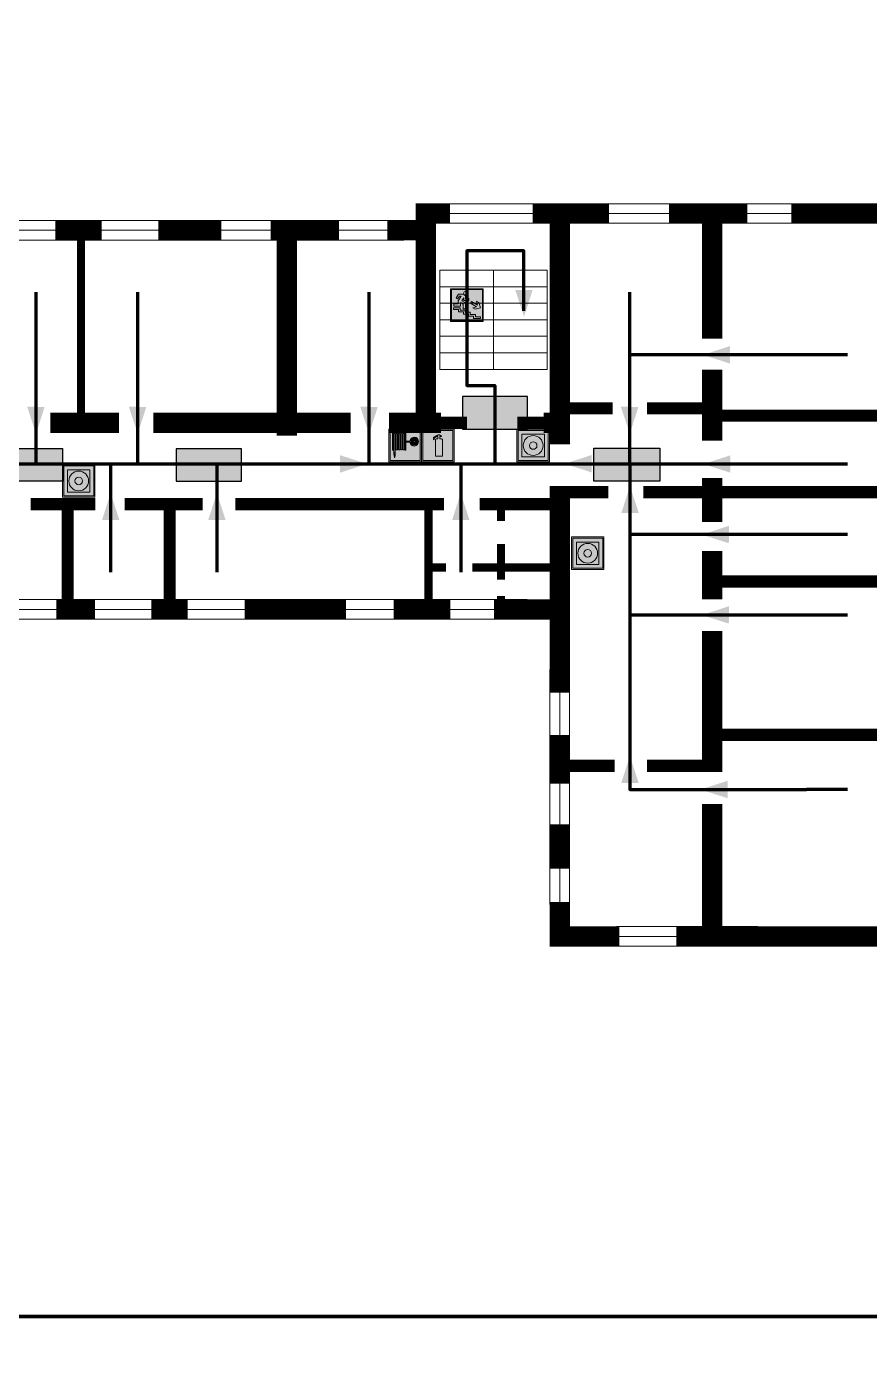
# Model space of a CAD drawing. Header units: millimetres. Extents: x 13810 to 67229, y 12374 to 21950.
# Drawn here: x 17494.6 to 17701.7, y 19079 to 19405.4 of the extents above; entities that cross this region are included whole.
import ezdxf

# ---------------------------------------------------------------- set-up
doc = ezdxf.new("R2010")
doc.units = ezdxf.units.MM
doc.layers.add('План_Штампы', color=7, linetype='Continuous')

# ---------------------------------------------------------------- blocks, each defined once
blk = doc.blocks.new('A$C7B4425F7')
at = {"true_color": 0xffffff}
blk.add_hatch(color=7, dxfattribs=at).paths.add_polyline_path([(0, 0), (-16, 0), (-16, -8), (0, -8)])
h = blk.add_hatch(color=126)
h.paths.add_polyline_path([(-0.2, -0.2), (-15.8, -0.2), (-15.8, -7.8), (-0.2, -7.8)])
h.paths.add_polyline_path([(-11.76, -2.03), (-11.76, -3.66), (-11.17, -3.66, -0.568275), (-11.17, -6.18), (-12.58, -6.18), (-12.58, -2.03)], flags=16)
h.paths.add_polyline_path([(-13.33, -4.12, -0.495768), (-13.59, -6.18), (-15.03, -6.18), (-15.03, -2.03), (-13.59, -2.03, -0.487973)], flags=16)
h.paths.add_polyline_path([(-10.25, -2.03), (-9.48, -2.03), (-9.48, -6.18), (-10.25, -6.18)], flags=16)
h.paths.add_polyline_path([(-13.84, -3.69), (-14.24, -3.69), (-14.24, -3.03), (-13.9, -3.03, -0.692621)], flags=0)
h.paths.add_polyline_path([(-9.15, -2.03), (-8.4, -2.03), (-8.04, -3.07), (-7.68, -2.03), (-6.93, -2.03), (-7.64, -4.1), (-6.93, -6.18), (-7.68, -6.18), (-8.04, -5.14), (-8.4, -6.18), (-9.15, -6.18), (-8.44, -4.1)], flags=16)
h.paths.add_polyline_path([(-11.76, -4.46), (-11.42, -4.46, -0.692621), (-11.36, -5.12), (-11.76, -5.12)], flags=0)
h.paths.add_polyline_path([(-13.9, -5.2), (-14.24, -5.2), (-14.24, -4.55), (-13.84, -4.55, -0.708038)], flags=0)
edge = h.paths.add_edge_path(flags=16)
edge.add_ellipse((-5.51, -4.08), major_axis=(0, 2.05), ratio=0.586184, start_angle=0, end_angle=360)
edge = h.paths.add_edge_path(flags=0)
edge.add_ellipse((-5.51, -4.08), major_axis=(0, 1.14), ratio=0.454828, start_angle=0, end_angle=360)
h.paths.add_polyline_path([(-4.13, -4.96, 0.377264), (-3.48, -4.52, 0.0555), (-3.16, -2.03), (-1.66, -2.03), (-1.66, -4.96), (-0.96, -4.96), (-0.96, -7.01), (-1.75, -7.01), (-1.75, -6.18), (-3.3, -6.18), (-3.3, -7.02), (-4.13, -7.02)], flags=16)
h.paths.add_polyline_path([(-2.73, -2.91), (-2.28, -2.91), (-2.28, -4.96), (-3.05, -4.96, 0.079136)], flags=0)
at = {"color": 126}
blk.add_lwpolyline([(-16, -8), (0, -8), (0, 0), (-16, 0)], close=True, dxfattribs=at)
blk = doc.blocks.new('вниз')
at = {"lineweight": 0, "true_color": 0xffffff}
h = blk.add_hatch(color=7, dxfattribs=at)
h.dxf.hatch_style = 1
h.paths.add_polyline_path([(40994.51, -4472.22), (40986.51, -4472.22), (40986.51, -4480.22), (40994.51, -4480.22)])
h.paths.add_polyline_path([(40994.31, -4472.42), (40994.31, -4480.01), (40986.71, -4480.01), (40986.71, -4472.42)], flags=16)
h.paths.add_polyline_path([(40988.43, -4473.53), (40989.43, -4473.53), (40990.19, -4473.96), (40990.19, -4474.6), (40991, -4474.6), (40991, -4475.06), (40989.73, -4475.06), (40989.73, -4474.46), (40989.3, -4475.18), (40990.17, -4475.7), (40990.17, -4477.11), (40989.63, -4477.11), (40989.63, -4476.01), (40988.94, -4475.59), (40988.94, -4476.46), (40988.94, -4476.46), (40987.47, -4476.46), (40987.26, -4476.46), (40987.26, -4475.92), (40988.4, -4475.92), (40988.4, -4475.2), (40989.1, -4473.99), (40988.66, -4473.99), (40988.24, -4474.7), (40987.86, -4474.47), (40988.41, -4473.56)], flags=0)
h.paths.add_polyline_path([(40990.55, -4473.29, -1), (40989.69, -4473.29, -1)], flags=0)
h.paths.add_polyline_path([(40988.85, -4476.89), (40988.85, -4477.43), (40990.1, -4477.43), (40990.1, -4477.99), (40991.34, -4477.99), (40991.34, -4478.54), (40992.59, -4478.54), (40992.59, -4479.09), (40993.83, -4479.09), (40993.83, -4479.52), (40992.17, -4479.52), (40992.17, -4478.97), (40990.91, -4478.97), (40990.91, -4478.41), (40989.68, -4478.41), (40989.68, -4477.86), (40988.43, -4477.86), (40988.43, -4477.31), (40987.6, -4477.31), (40987.18, -4477.31), (40987.18, -4476.89)], flags=0)
h.paths.add_polyline_path([(40991.61, -4475.33), (40993.12, -4476.2), (40992.9, -4475.27), (40993.48, -4475.6), (40993.83, -4476.88), (40992.56, -4477.22), (40991.97, -4476.88), (40992.9, -4476.61), (40991.38, -4475.74), (40991.58, -4475.39)], flags=0)
h.paths.add_polyline_path([(40990.19, -4473.96), (40989.43, -4473.53), (40988.43, -4473.53), (40988.41, -4473.56), (40987.86, -4474.47), (40988.24, -4474.7), (40988.66, -4473.99), (40989.1, -4473.99), (40988.4, -4475.2), (40988.4, -4475.92), (40987.26, -4475.92), (40987.26, -4476.46), (40987.47, -4476.46), (40988.94, -4476.46), (40988.94, -4476.27), (40988.94, -4475.59), (40989.63, -4476.01), (40989.63, -4477.11), (40990.17, -4477.11), (40990.17, -4475.7), (40989.3, -4475.18), (40989.73, -4474.46), (40989.73, -4475.06), (40991, -4475.06), (40991, -4474.6), (40990.19, -4474.6)], flags=0)
h.paths.add_polyline_path([(40990.55, -4473.29, 1), (40989.69, -4473.29, 1)], flags=0)
h.paths.add_polyline_path([(40991.61, -4475.33), (40991.58, -4475.39), (40991.38, -4475.74), (40992.9, -4476.61), (40991.97, -4476.88), (40992.56, -4477.22), (40993.83, -4476.88), (40993.48, -4475.6), (40992.9, -4475.27), (40993.12, -4476.2)], flags=0)
h.paths.add_polyline_path([(40990.1, -4477.43), (40988.85, -4477.43), (40988.85, -4476.89), (40987.18, -4476.89), (40987.18, -4477.31), (40987.6, -4477.31), (40988.43, -4477.31), (40988.43, -4477.86), (40989.68, -4477.86), (40989.68, -4478.41), (40990.91, -4478.41), (40990.91, -4478.97), (40992.17, -4478.97), (40992.17, -4479.52), (40993.83, -4479.52), (40993.83, -4479.09), (40992.59, -4479.09), (40992.59, -4478.54), (40991.34, -4478.54), (40991.34, -4477.99), (40990.1, -4477.99)], flags=0)
at = {"lineweight": 0}
h = blk.add_hatch(color=126, dxfattribs=at)
h.dxf.hatch_style = 1
h.paths.add_polyline_path([(40994.31, -4472.42), (40986.71, -4472.42), (40986.71, -4480.01), (40994.31, -4480.01)])
h.paths.add_polyline_path([(40988.43, -4473.53), (40989.43, -4473.53), (40990.19, -4473.96), (40990.19, -4474.6), (40991, -4474.6), (40991, -4475.06), (40989.73, -4475.06), (40989.73, -4474.46), (40989.3, -4475.18), (40990.17, -4475.7), (40990.17, -4477.11), (40989.63, -4477.11), (40989.63, -4476.01), (40988.94, -4475.59), (40988.94, -4476.46), (40988.94, -4476.46), (40987.47, -4476.46), (40987.26, -4476.46), (40987.26, -4475.92), (40988.4, -4475.92), (40988.4, -4475.2), (40989.1, -4473.99), (40988.66, -4473.99), (40988.24, -4474.7), (40987.86, -4474.47), (40988.41, -4473.56)], flags=16)
h.paths.add_polyline_path([(40990.55, -4473.29, -1), (40989.69, -4473.29, -1)], flags=16)
h.paths.add_polyline_path([(40988.85, -4476.89), (40988.85, -4477.43), (40990.1, -4477.43), (40990.1, -4477.99), (40991.34, -4477.99), (40991.34, -4478.54), (40992.59, -4478.54), (40992.59, -4479.09), (40993.83, -4479.09), (40993.83, -4479.52), (40992.17, -4479.52), (40992.17, -4478.97), (40990.91, -4478.97), (40990.91, -4478.41), (40989.68, -4478.41), (40989.68, -4477.86), (40988.43, -4477.86), (40988.43, -4477.31), (40987.6, -4477.31), (40987.18, -4477.31), (40987.18, -4476.89)], flags=16)
h.paths.add_polyline_path([(40991.61, -4475.33), (40993.12, -4476.2), (40992.9, -4475.27), (40993.48, -4475.6), (40993.83, -4476.88), (40992.56, -4477.22), (40991.97, -4476.88), (40992.9, -4476.61), (40991.38, -4475.74), (40991.58, -4475.39)], flags=16)
at = {"lineweight": 0, "true_color": 0xffffff}
h = blk.add_hatch(color=7, dxfattribs=at)
h.dxf.hatch_style = 1
h.paths.add_polyline_path([(40989.73, -4474.46), (40989.73, -4475.06), (40991, -4475.06), (40991, -4474.6), (40990.19, -4474.6), (40990.19, -4473.96), (40989.43, -4473.53), (40988.43, -4473.53), (40988.41, -4473.56), (40987.86, -4474.47), (40988.24, -4474.7), (40988.66, -4473.99), (40989.1, -4473.99), (40988.4, -4475.2), (40988.4, -4475.92), (40987.26, -4475.92), (40987.26, -4476.46), (40987.47, -4476.46), (40988.94, -4476.46), (40988.94, -4475.59), (40989.63, -4476.01), (40989.63, -4477.11), (40990.17, -4477.11), (40990.17, -4475.7), (40989.3, -4475.18)])
h.paths.add_polyline_path([(40989.69, -4473.29, 1), (40990.55, -4473.29, 1)])
h.paths.add_polyline_path([(40991.61, -4475.33), (40991.58, -4475.39), (40991.38, -4475.74), (40992.9, -4476.61), (40991.97, -4476.88), (40992.56, -4477.22), (40993.83, -4476.88), (40993.48, -4475.6), (40992.9, -4475.27), (40993.12, -4476.2)])
h.paths.add_polyline_path([(40990.1, -4477.43), (40988.85, -4477.43), (40988.85, -4476.89), (40987.18, -4476.89), (40987.18, -4477.31), (40987.6, -4477.31), (40988.43, -4477.31), (40988.43, -4477.86), (40989.68, -4477.86), (40989.68, -4478.41), (40990.91, -4478.41), (40990.91, -4478.97), (40992.17, -4478.97), (40992.17, -4479.52), (40993.83, -4479.52), (40993.83, -4479.09), (40992.59, -4479.09), (40992.59, -4478.54), (40991.34, -4478.54), (40991.34, -4477.99), (40990.1, -4477.99)])
at = {"color": 126, "lineweight": 0}
for points in [[(40986.51, -4472.22), (40994.51, -4472.22), (40994.51, -4480.22), (40986.51, -4480.22)], [(40986.71, -4472.42), (40994.31, -4472.42), (40994.31, -4480.01), (40986.71, -4480.01)]]:
    blk.add_lwpolyline(points, close=True, dxfattribs=at)
for points in [[(40987.47, -4476.46), (40987.26, -4476.46), (40987.26, -4475.92), (40988.4, -4475.92), (40988.4, -4475.2), (40989.1, -4473.99), (40988.66, -4473.99), (40988.24, -4474.7), (40987.86, -4474.47), (40988.41, -4473.56), (40988.43, -4473.53), (40989.43, -4473.53), (40990.19, -4473.96), (40990.19, -4474.6), (40991, -4474.6), (40991, -4475.06), (40989.73, -4475.06), (40989.73, -4474.46), (40989.3, -4475.18), (40990.17, -4475.7), (40990.17, -4477.11), (40989.63, -4477.11), (40989.63, -4476.01), (40988.94, -4475.59), (40988.94, -4476.46)], [(40987.6, -4477.31), (40987.18, -4477.31), (40987.18, -4476.89), (40988.85, -4476.89), (40988.85, -4477.43), (40990.1, -4477.43), (40990.1, -4477.99), (40991.34, -4477.99), (40991.34, -4478.54), (40992.59, -4478.54), (40992.59, -4479.09), (40993.83, -4479.09), (40993.83, -4479.52), (40992.17, -4479.52), (40992.17, -4478.97), (40990.91, -4478.97), (40990.91, -4478.41), (40989.68, -4478.41), (40989.68, -4477.86), (40988.43, -4477.86), (40988.43, -4477.31), (40987.6, -4477.31)], [(40987.47, -4476.46), (40988.94, -4476.46), (40988.94, -4476.27)], [(40991.58, -4475.39), (40991.38, -4475.74), (40992.9, -4476.61), (40991.97, -4476.88), (40992.56, -4477.22), (40993.83, -4476.88), (40993.48, -4475.6), (40992.9, -4475.27), (40993.12, -4476.2), (40991.61, -4475.33), (40991.58, -4475.39)]]:
    blk.add_lwpolyline(points, dxfattribs=at)
blk.add_circle((40990.12, -4473.29), 0.432, dxfattribs=at)
blk = doc.blocks.new('A$C32E8229D')
at = {"true_color": 0xffffff}
blk.add_hatch(color=7, dxfattribs=at).paths.add_polyline_path([(0, 0), (0, -8), (16, -8), (16, 0)])
h = blk.add_hatch(color=126)
h.paths.add_polyline_path([(0.2, -0.2), (15.8, -0.2), (15.8, -7.8), (0.2, -7.8)])
h.paths.add_polyline_path([(13.49, -2.05), (12.08, -2.05), (11.37, -2.63, 0.162397), (11.29, -2.84), (11.29, -3.63), (10.35, -3.63), (10.35, -4.05), (11.68, -4.05), (11.68, -3.48), (12.26, -4.28), (11.29, -5.1), (11.29, -6.78), (11.85, -6.78), (11.85, -5.44), (12.8, -4.64), (12.8, -5.94), (14.46, -5.94), (14.46, -5.39), (13.45, -5.39), (13.45, -3.97), (12.46, -2.59), (13.15, -2.59), (13.69, -3.34), (14.18, -3)], flags=16)
h.paths.add_polyline_path([(10.74, -1.82, 1), (11.8, -1.82, 1)], flags=16)
h.paths.add_polyline_path([(9.39, -3.59), (5.99, -3.59), (6.56, -3.03), (5.91, -3.03), (5.1, -3.83), (5.91, -4.64), (6.56, -4.64), (5.99, -4.09), (9.39, -4.09)], flags=16)
h.paths.add_polyline_path([(4.29, -1.08), (1.72, -1.08), (1.72, -6.6), (4.29, -6.6)], flags=16)
at = {"color": 126}
blk.add_lwpolyline([(16, -8), (0, -8), (0, 0), (16, 0)], close=True, dxfattribs=at)
blk = doc.blocks.new('A$C54414219')
at = {"true_color": 0xffffff}
h = blk.add_hatch(color=7, dxfattribs=at)
h.paths.add_polyline_path([(2.39, -9.45), (2.39, -18.3), (11.23, -18.3), (11.23, -9.45)], flags=0)
h.paths.add_polyline_path([(10.71, -13.87, -1), (2.92, -13.87, -1)], flags=0)
h.paths.add_polyline_path([(8.3, -13.87, -1), (5.33, -13.87, -1)], flags=0)
h.paths.add_polyline_path([(0.41, -7.47), (0.41, -20.27), (13.21, -20.27), (13.21, -7.47)])
h.paths.add_polyline_path([(0.92, -19.77), (12.71, -19.77), (12.71, -7.98), (0.92, -7.98)], flags=16)
h.paths.add_polyline_path([(11.23, -9.45), (11.23, -18.3), (2.39, -18.3), (2.39, -9.45)], flags=0)
at = {"lineweight": 5}
h = blk.add_hatch(color=242, dxfattribs=at)
h.paths.add_polyline_path([(12.71, -7.98), (0.92, -7.98), (0.92, -19.77), (12.71, -19.77)])
h.paths.add_polyline_path([(11.23, -18.3), (2.39, -18.3), (2.39, -9.45), (11.23, -9.45)], flags=16)
h.paths.add_polyline_path([(10.71, -13.87, -1), (2.92, -13.87, -1)], flags=0)
h.paths.add_polyline_path([(8.3, -13.87, -1), (5.33, -13.87, -1)], flags=0)
at = {"true_color": 0xffffff}
h = blk.add_hatch(color=7, dxfattribs=at)
h.paths.add_polyline_path([(2.39, -9.45), (2.39, -18.3), (11.23, -18.3), (11.23, -9.45)])
h.paths.add_polyline_path([(10.71, -13.87, -1), (2.92, -13.87, -1)], flags=16)
h.paths.add_polyline_path([(8.3, -13.87, -1), (5.33, -13.87, -1)], flags=0)
at = {"lineweight": 5}
h = blk.add_hatch(color=242, dxfattribs=at)
h.paths.add_polyline_path([(2.92, -13.87, 1), (10.71, -13.87, 1)])
h.paths.add_polyline_path([(8.3, -13.87, -1), (5.33, -13.87, -1)], flags=16)
at = {"color": 242, "lineweight": 5}
for p, q in [((0.41, -20.27), (0.41, -7.47)), ((0.41, -7.47), (13.21, -7.47)), ((0.41, -7.47), (13.21, -7.47)), ((13.21, -20.27), (13.21, -7.47)), ((0.41, -20.27), (13.21, -20.27))]:
    blk.add_line(p, q, dxfattribs=at)
for points in [[(0.92, -7.98), (12.71, -7.98), (12.71, -19.77), (0.92, -19.77)], [(2.39, -9.45), (11.23, -9.45), (11.23, -18.3), (2.39, -18.3)]]:
    blk.add_lwpolyline(points, close=True, dxfattribs=at)
for radius in [3.89, 1.49]:
    blk.add_circle((6.81, -13.87), radius, dxfattribs=at)
blk = doc.blocks.new('A$C37112FD5')
at = {"true_color": 0xf5f5ff}
h = blk.add_hatch(color=7, dxfattribs=at)
h.dxf.hatch_style = 1
h.paths.add_polyline_path([(12.8, -7.4), (0, -7.4), (0, -20.2), (12.8, -20.2)])
h.paths.add_polyline_path([(12.29, -7.91), (12.29, -19.69), (0.51, -19.69), (0.51, -7.91)], flags=16)
h.paths.add_polyline_path([(4.98, -9.04, -0.42597), (5.17, -9.22), (5.17, -12.25), (5.17, -15.29, -0.432244), (4.98, -15.47), (4.83, -15.47, -0.42597), (4.64, -15.29), (4.64, -12.25), (4.64, -9.22, -0.432244), (4.83, -9.04)], flags=0)
h.paths.add_polyline_path([(4.28, -9.22), (4.28, -12.25), (4.28, -15.29, -0.432244), (4.09, -15.47), (3.94, -15.47, -0.42597), (3.75, -15.29), (3.75, -12.25), (3.75, -9.22, -0.432244), (3.94, -9.04), (4.09, -9.04, -0.42597)], flags=0)
h.paths.add_polyline_path([(5.72, -9.04), (5.87, -9.04, -0.42597), (6.06, -9.22), (6.06, -12.25), (6.06, -15.29, -0.432244), (5.87, -15.47), (5.72, -15.47, -0.42597), (5.53, -15.29), (5.53, -12.25), (5.53, -9.22, -0.432244)], flags=0)
h.paths.add_polyline_path([(6.42, -8.9), (6.5, -8.9, -0.42597), (6.69, -9.08), (6.69, -12.03), (8.21, -12.03, -15.824349), (8.21, -12.47), (6.69, -12.47), (6.69, -15.42, -0.432244), (6.5, -15.6), (6.42, -15.6)], flags=0)
h.paths.add_polyline_path([(3.39, -9.22), (3.39, -12.25), (3.39, -15.29, -0.432244), (3.2, -15.47), (3.05, -15.47, -0.42597), (2.85, -15.29), (2.85, -12.25), (2.85, -9.22, -0.432244), (3.05, -9.04), (3.2, -9.04, -0.42597)], flags=0)
h.paths.add_polyline_path([(2.5, -9.22), (2.5, -16.71), (1.96, -16.71), (1.96, -9.22, -0.432244), (2.15, -9.04), (2.31, -9.04, -0.42597)], flags=0)
h.paths.add_polyline_path([(1.61, -8.9), (1.61, -15.6), (1.57, -15.6, -0.42597), (1.37, -15.42), (1.37, -12.03), (1.37, -9.09, -0.432244), (1.57, -8.9)], flags=0)
h.paths.add_polyline_path([(9.76, -10.81), (9.76, -12.03), (8.49, -12.03, -0.336371)], flags=0)
h.paths.add_polyline_path([(8.49, -12.47), (9.76, -12.47), (9.76, -13.7, -0.336371)], flags=0)
h.paths.add_polyline_path([(10.11, -10.81, -0.336371), (11.38, -12.03), (10.11, -12.03)], flags=0)
h.paths.add_polyline_path([(10.11, -12.47), (11.38, -12.47, -0.336371), (10.11, -13.7)], flags=0)
h.paths.add_polyline_path([(2.5, -16.84), (2.5, -17.05), (1.97, -17.05), (1.97, -16.84)], flags=0)
h.paths.add_polyline_path([(2.5, -17.24, -0.033778), (2.24, -18.6, -0.033778), (1.97, -17.24)], flags=0)
h = blk.add_hatch(color=242)
h.dxf.hatch_style = 1
h.paths.add_polyline_path([(12.29, -7.91), (0.51, -7.91), (0.51, -19.69), (12.29, -19.69)])
h.paths.add_polyline_path([(6.42, -15.6), (6.42, -8.9), (6.5, -8.9, -0.42597), (6.69, -9.08), (6.69, -12.03), (8.21, -12.03, -15.824349), (8.21, -12.47), (6.69, -12.47), (6.69, -15.42, -0.432244), (6.5, -15.6)], flags=16)
h.paths.add_polyline_path([(5.87, -15.47), (5.72, -15.47, -0.42597), (5.53, -15.29), (5.53, -12.25), (5.53, -9.22, -0.432244), (5.72, -9.04), (5.87, -9.04, -0.42597), (6.06, -9.22), (6.06, -12.25), (6.06, -15.29, -0.432244)], flags=16)
h.paths.add_polyline_path([(4.98, -15.47), (4.83, -15.47, -0.42597), (4.64, -15.29), (4.64, -12.25), (4.64, -9.22, -0.432244), (4.83, -9.04), (4.98, -9.04, -0.42597), (5.17, -9.22), (5.17, -12.25), (5.17, -15.29, -0.432244)], flags=16)
h.paths.add_polyline_path([(4.09, -15.47), (3.94, -15.47, -0.42597), (3.75, -15.29), (3.75, -12.25), (3.75, -9.22, -0.432244), (3.94, -9.04), (4.09, -9.04, -0.42597), (4.28, -9.22), (4.28, -12.25), (4.28, -15.29, -0.432244)], flags=16)
h.paths.add_polyline_path([(3.2, -15.47), (3.05, -15.47, -0.42597), (2.85, -15.29), (2.85, -12.25), (2.85, -9.22, -0.432244), (3.05, -9.04), (3.2, -9.04, -0.42597), (3.39, -9.22), (3.39, -12.25), (3.39, -15.29, -0.432244)], flags=16)
h.paths.add_polyline_path([(2.5, -17.05), (1.97, -17.05), (1.97, -16.84), (2.5, -16.84)], flags=16)
h.paths.add_polyline_path([(2.5, -17.24, -0.033778), (2.24, -18.6, -0.033778), (1.97, -17.24)], flags=16)
h.paths.add_polyline_path([(2.5, -16.71), (1.96, -16.71), (1.96, -9.22, -0.432244), (2.15, -9.04), (2.31, -9.04, -0.42597), (2.5, -9.22)], flags=16)
h.paths.add_polyline_path([(1.61, -15.6), (1.57, -15.6, -0.42597), (1.37, -15.42), (1.37, -12.03), (1.37, -9.09, -0.432244), (1.57, -8.9), (1.61, -8.9)], flags=16)
h.paths.add_polyline_path([(8.49, -12.47), (9.76, -12.47), (9.76, -13.7, -0.336371)], flags=0)
h.paths.add_polyline_path([(10.11, -13.7), (10.11, -12.47), (11.38, -12.47, -0.336371)], flags=0)
h.paths.add_polyline_path([(8.49, -12.03, -0.336371), (9.76, -10.81), (9.76, -12.03)], flags=0)
h.paths.add_polyline_path([(10.11, -12.03), (10.11, -10.81, -0.336371), (11.38, -12.03)], flags=0)
h = blk.add_hatch(color=7, dxfattribs=at)
h.dxf.hatch_style = 1
h.paths.add_polyline_path([(1.61, -8.9), (1.57, -8.9, 0.432244), (1.37, -9.09), (1.37, -12.03), (1.37, -15.42, 0.42597), (1.57, -15.6), (1.61, -15.6)])
h.paths.add_polyline_path([(2.5, -9.22, 0.42597), (2.31, -9.04), (2.15, -9.04, 0.432244), (1.96, -9.22), (1.96, -16.71), (2.5, -16.71)])
h.paths.add_polyline_path([(2.5, -16.84), (1.97, -16.84), (1.97, -17.05), (2.5, -17.05)])
h.paths.add_polyline_path([(2.5, -17.24), (1.97, -17.24, 0.033778), (2.24, -18.6, 0.033778)])
h.paths.add_polyline_path([(3.39, -12.25), (3.39, -9.22, 0.42597), (3.2, -9.04), (3.05, -9.04, 0.432244), (2.85, -9.22), (2.85, -12.25), (2.85, -15.29, 0.42597), (3.05, -15.47), (3.2, -15.47, 0.432244), (3.39, -15.29)])
h.paths.add_polyline_path([(4.28, -12.25), (4.28, -9.22, 0.42597), (4.09, -9.04), (3.94, -9.04, 0.432244), (3.75, -9.22), (3.75, -12.25), (3.75, -15.29, 0.42597), (3.94, -15.47), (4.09, -15.47, 0.432244), (4.28, -15.29)])
h.paths.add_polyline_path([(5.17, -12.25), (5.17, -9.22, 0.42597), (4.98, -9.04), (4.83, -9.04, 0.432244), (4.64, -9.22), (4.64, -12.25), (4.64, -15.29, 0.42597), (4.83, -15.47), (4.98, -15.47, 0.432244), (5.17, -15.29)])
h.paths.add_polyline_path([(6.06, -12.25), (6.06, -9.22, 0.42597), (5.87, -9.04), (5.72, -9.04, 0.432244), (5.53, -9.22), (5.53, -12.25), (5.53, -15.29, 0.42597), (5.72, -15.47), (5.87, -15.47, 0.432244), (6.06, -15.29)])
h.paths.add_polyline_path([(6.69, -12.47), (8.21, -12.47, 15.824349), (8.21, -12.03), (6.69, -12.03), (6.69, -9.08, 0.42597), (6.5, -8.9), (6.42, -8.9), (6.42, -15.6), (6.5, -15.6, 0.432244), (6.69, -15.42)])
h.paths.add_polyline_path([(8.49, -12.47), (9.76, -12.47), (9.76, -13.7, -0.336371)], flags=16)
h.paths.add_polyline_path([(8.49, -12.03, -0.336371), (9.76, -10.81), (9.76, -12.03)], flags=16)
h.paths.add_polyline_path([(10.11, -12.47), (11.38, -12.47, -0.336371), (10.11, -13.7)], flags=16)
h.paths.add_polyline_path([(10.11, -12.03), (10.11, -10.81, -0.336371), (11.38, -12.03)], flags=16)
h = blk.add_hatch(color=242)
h.dxf.hatch_style = 1
h.paths.add_polyline_path([(9.76, -10.81, 0.336371), (8.49, -12.03), (9.76, -12.03)])
h.paths.add_polyline_path([(10.11, -10.81), (10.11, -12.03), (11.38, -12.03, 0.336371)])
h.paths.add_polyline_path([(11.38, -12.47), (10.11, -12.47), (10.11, -13.7, 0.336371)])
h.paths.add_polyline_path([(9.76, -12.47), (8.49, -12.47, 0.336371), (9.76, -13.7)])
at = {"color": 242, "lineweight": 5}
for p, q in [((0, -20.2), (0, -7.4)), ((0, -7.4), (12.8, -7.4)), ((1.37, -12.03), (1.37, -9.08)), ((1.57, -8.9), (1.61, -8.9)), ((1.61, -8.9), (1.61, -15.6)), ((1.96, -16.71), (1.96, -9.22)), ((2.15, -9.04), (2.31, -9.04)), ((2.5, -16.71), (2.5, -9.22)), ((2.85, -12.25), (2.85, -9.22)), ((3.05, -9.04), (3.2, -9.04)), ((3.39, -12.25), (3.39, -9.22)), ((3.75, -12.25), (3.75, -9.22)), ((3.94, -9.04), (4.09, -9.04)), ((4.28, -12.25), (4.28, -9.22)), ((4.64, -12.25), (4.64, -9.22)), ((4.83, -9.04), (4.98, -9.04)), ((5.17, -12.25), (5.17, -9.22)), ((5.53, -12.25), (5.53, -9.22)), ((5.72, -9.04), (5.87, -9.04)), ((6.06, -12.25), (6.06, -9.22)), ((6.42, -8.9), (6.42, -15.6)), ((6.5, -8.9), (6.42, -8.9)), ((6.69, -12.03), (6.69, -9.08)), ((12.8, -20.2), (12.8, -7.4)), ((1.37, -12.03), (1.37, -15.42)), ((1.57, -15.6), (1.61, -15.6)), ((2.85, -12.25), (2.85, -15.29)), ((3.05, -15.47), (3.2, -15.47)), ((3.39, -12.25), (3.39, -15.29)), ((3.75, -12.25), (3.75, -15.29)), ((3.94, -15.47), (4.09, -15.47)), ((4.28, -12.25), (4.28, -15.29)), ((4.64, -12.25), (4.64, -15.29)), ((4.83, -15.47), (4.98, -15.47)), ((5.17, -12.25), (5.17, -15.29)), ((5.53, -12.25), (5.53, -15.29)), ((5.72, -15.47), (5.87, -15.47)), ((6.06, -12.25), (6.06, -15.29)), ((6.42, -15.6), (6.5, -15.6)), ((8.21, -12.03), (6.69, -12.03)), ((8.21, -12.47), (6.69, -12.47)), ((6.69, -12.47), (6.69, -15.42)), ((9.76, -12.03), (8.49, -12.03)), ((9.76, -12.47), (8.49, -12.47)), ((9.76, -10.81), (9.76, -12.03)), ((9.76, -12.47), (9.76, -13.7)), ((10.11, -10.81), (10.11, -12.03)), ((11.38, -12.03), (10.11, -12.03)), ((11.38, -12.47), (10.11, -12.47)), ((10.11, -12.47), (10.11, -13.7)), ((0, -20.2), (12.8, -20.2)), ((1.96, -16.71), (2.5, -16.71)), ((1.97, -16.84), (2.5, -16.84)), ((1.97, -17.05), (1.97, -16.84)), ((2.5, -17.05), (1.97, -17.05)), ((1.97, -17.24), (2.5, -17.24)), ((2.5, -16.84), (2.5, -17.05))]:
    blk.add_line(p, q, dxfattribs=at)
blk.add_lwpolyline([(0.51, -7.91), (12.29, -7.91), (12.29, -19.69), (0.51, -19.69)], close=True, dxfattribs=at)
for centre, radius, start, end in [((1.56, -9.09), 0.182, 87.1027, 180.6071), ((2.15, -9.22), 0.182, 87.1027, 180.6071), ((2.32, -9.22), 0.182, 359.3929, 92.8973), ((3.04, -9.22), 0.182, 87.1027, 180.6071), ((3.21, -9.22), 0.182, 359.3929, 92.8973), ((3.93, -9.22), 0.182, 87.1027, 180.6071), ((4.1, -9.22), 0.182, 359.3929, 92.8973), ((4.82, -9.22), 0.182, 87.1027, 180.6071), ((4.99, -9.22), 0.182, 359.3929, 92.8973), ((5.71, -9.22), 0.182, 87.1027, 180.6071), ((5.88, -9.22), 0.182, 359.3929, 92.8973), ((6.51, -9.09), 0.182, 359.3929, 92.8973), ((1.56, -15.42), 0.182, 179.3929, 272.8973), ((3.04, -15.29), 0.182, 179.3929, 272.8973), ((3.21, -15.29), 0.182, 267.1027, 0.6071), ((3.93, -15.29), 0.182, 179.3929, 272.8973), ((4.1, -15.29), 0.182, 267.1027, 0.6071), ((4.82, -15.29), 0.182, 179.3929, 272.8973), ((4.99, -15.29), 0.182, 267.1027, 0.6071), ((5.71, -15.29), 0.182, 179.3929, 272.8973), ((5.88, -15.29), 0.182, 267.1027, 0.6071), ((6.51, -15.42), 0.182, 267.1027, 0.6071), ((9.93, -12.25), 1.74, 187.2319, 172.7681), ((9.93, -12.25), 1.46, 96.9927, 171.3585), ((9.93, -12.25), 1.46, 188.6415, 263.0073), ((9.93, -12.25), 1.46, 8.6415, 83.0073), ((9.93, -12.25), 1.46, 276.9927, 351.3585), ((12.17, -15.98), 10.27, 187.041, 194.7793), ((-7.7, -15.98), 10.27, 345.2207, 352.959)]:
    blk.add_arc(centre, radius, start, end, dxfattribs=at)
blk = doc.blocks.new('A$C3AD82952')
at = {"true_color": 0xf5f5ff}
h = blk.add_hatch(color=7, dxfattribs=at)
h.dxf.hatch_style = 1
h.paths.add_polyline_path([(8.21, 8.73, 0.414214), (7.89, 9.05), (7.22, 9.05), (7.22, 9.92), (7.59, 9.92, 1), (7.57, 10.36), (7.22, 10.36), (7.22, 10.6), (6.43, 10.6), (6.43, 10.36), (6.01, 10.36), (4.74, 9.59), (4.74, 8.69), (4.98, 8.73), (4.98, 9.26), (6.12, 9.91), (6.43, 9.91), (6.43, 9.05), (5.76, 9.05, 0.414214), (5.44, 8.73), (5.44, 2.2), (8.21, 2.2)], flags=0)
h.paths.add_polyline_path([(12.8, 12.8), (0, 12.8), (0, 0), (12.8, 0)])
h.paths.add_polyline_path([(0.51, 12.29), (12.29, 12.29), (12.29, 0.51), (0.51, 0.51)], flags=16)
h.paths.add_polyline_path([(4.74, 9.59), (6.01, 10.36), (6.43, 10.36), (6.43, 10.6), (7.22, 10.6), (7.22, 10.36), (7.59, 10.36, -0.94586), (7.59, 9.92), (7.22, 9.92), (7.22, 9.05), (7.89, 9.05, -0.414214), (8.21, 8.73), (8.21, 2.2), (5.44, 2.2), (5.44, 8.73, -0.414214), (5.76, 9.05), (6.43, 9.05), (6.43, 9.91), (6.12, 9.91), (4.98, 9.26), (4.98, 8.73), (4.74, 8.69)], flags=0)
h = blk.add_hatch(color=242)
h.dxf.hatch_style = 1
h.paths.add_polyline_path([(12.29, 12.29), (0.51, 12.29), (0.51, 0.51), (12.29, 0.51)])
h.paths.add_polyline_path([(4.74, 8.69), (4.74, 9.59), (6.01, 10.36), (6.43, 10.36), (6.43, 10.6), (7.22, 10.6), (7.22, 10.36), (7.59, 10.36, -0.94586), (7.59, 9.92), (7.22, 9.92), (7.22, 9.05), (7.89, 9.05, -0.414214), (8.21, 8.73), (8.21, 2.2), (5.44, 2.2), (5.44, 8.73, -0.414214), (5.76, 9.05), (6.43, 9.05), (6.43, 9.91), (6.12, 9.91), (4.98, 9.26), (4.98, 8.73)], flags=16)
h = blk.add_hatch(color=7, dxfattribs=at)
h.dxf.hatch_style = 1
h.paths.add_polyline_path([(8.21, 8.73, 0.414214), (7.89, 9.05), (7.22, 9.05), (7.22, 9.92), (7.59, 9.92, 1), (7.57, 10.36), (7.22, 10.36), (7.22, 10.6), (6.43, 10.6), (6.43, 10.36), (6.01, 10.36), (4.74, 9.59), (4.74, 8.69), (4.98, 8.73), (4.98, 9.26), (6.12, 9.91), (6.43, 9.91), (6.43, 9.05), (5.76, 9.05, 0.414214), (5.44, 8.73), (5.44, 2.2), (8.21, 2.2)])
at = {"color": 242, "lineweight": 5}
for p, q in [((0, 0), (0, 12.8)), ((0, 12.8), (12.8, 12.8)), ((7.22, 10.6), (6.43, 10.6)), ((6.43, 10.6), (6.43, 10.36)), ((7.22, 10.36), (7.22, 10.6)), ((12.8, 0), (12.8, 12.8)), ((6.01, 10.36), (4.74, 9.59)), ((4.74, 9.59), (4.74, 8.69)), ((4.74, 8.69), (4.98, 8.73)), ((4.98, 9.26), (6.12, 9.91)), ((4.98, 8.73), (4.98, 9.26)), ((5.44, 2.2), (5.44, 8.73)), ((5.76, 9.05), (6.43, 9.05)), ((6.01, 10.36), (6.43, 10.36)), ((6.12, 9.91), (6.43, 9.91)), ((6.43, 9.91), (6.43, 9.05)), ((7.59, 10.36), (7.22, 10.36)), ((7.22, 9.05), (7.22, 9.92)), ((7.59, 9.92), (7.22, 9.92)), ((7.89, 9.05), (7.22, 9.05)), ((8.21, 2.2), (8.21, 8.73)), ((0, 0), (12.8, 0)), ((5.44, 2.2), (8.21, 2.2))]:
    blk.add_line(p, q, dxfattribs=at)
blk.add_lwpolyline([(0.51, 12.29), (12.29, 12.29), (12.29, 0.51), (0.51, 0.51)], close=True, dxfattribs=at)
for centre, radius, start, end in [((5.76, 8.73), 0.32, 90, 180), ((7.58, 10.14), 0.223, 273.1875, 86.8125), ((7.89, 8.73), 0.32, 0, 90)]:
    blk.add_arc(centre, radius, start, end, dxfattribs=at)

msp = doc.modelspace()

# ---------------------------------------------------------------- linework, layer by layer
at = {"color": 2, "lineweight": 100}
for points in [[(17296.73, 19483.6), (17896.73, 19483.6), (17896.73, 19088.6), (17296.73, 19088.6)], [(17296.73, 19088.6), (17896.73, 19088.6), (17896.73, 18693.6), (17296.73, 18693.6)]]:
    msp.add_lwpolyline(points, close=True, dxfattribs=at)
at = {"lineweight": 0}
for points, const_width in [([(17583.29, 19355.35), (17592.73, 19355.35), (17592.73, 19359.44), (17598.65, 19359.44)], 5), ([(17619.03, 19359.44), (17637.79, 19359.44)], 5), ([(17625.66, 19359.44), (17625.66, 19302.72)], 5), ([(17652.51, 19359.44), (17671.76, 19359.44)], 5), ([(17663.14, 19359.44), (17663.14, 19328.67)], 5), ([(17682.59, 19359.44), (17712.69, 19359.44), (17712.69, 19345.87)], 5), ([(17501.72, 19355.35), (17513.08, 19355.35)], 5), ([(17527.01, 19355.35), (17542.5, 19355.35)], 5), ([(17554.64, 19355.35), (17571.41, 19355.35)], 5), ([(17558.62, 19304.92), (17558.62, 19355.35)], 5), ([(17592.73, 19355.35), (17592.73, 19308.01)], 5), ([(17508.02, 19354.31), (17508.02, 19308.75)], 2), ([(17663.14, 19321.11), (17663.14, 19303.63)], 5), ([(17500.45, 19308.01), (17517.37, 19308.01)], 5), ([(17525.82, 19308.01), (17574.3, 19308.01)], 5), ([(17583.67, 19308.01), (17596.44, 19308.01)], 5), ([(17621.71, 19308.01), (17625.66, 19308.01)], 5), ([(17626.39, 19311.59), (17638.63, 19311.59)], 3), ([(17647.06, 19311.59), (17661.61, 19311.59)], 3), ([(17662.9, 19309.79), (17711.84, 19309.79)], 3), ([(17596.44, 19308.01), (17602.86, 19308.01)], 3), ([(17615.25, 19308.01), (17624.19, 19308.01)], 3), ([(17609.47, 19262.2), (17625.66, 19262.2), (17625.66, 19261.61), (17625.66, 19291.76)], 5), ([(17663.14, 19294.52), (17663.14, 19283.66)], 5), ([(17623.16, 19291.01), (17637.6, 19291.01)], 3), ([(17646.23, 19291.01), (17711.36, 19291.01)], 3), ([(17495.66, 19288.08), (17511.56, 19288.08)], 3), ([(17504.75, 19288.08), (17504.75, 19262.79)], 3), ([(17518.76, 19288.08), (17537.9, 19288.08)], 3), ([(17529.82, 19288.63), (17529.82, 19263.33)], 3), ([(17545.91, 19288.08), (17597.24, 19288.08)], 3), ([(17593.39, 19288.08), (17593.39, 19262.85), (17593.39, 19272.52), (17597.7, 19272.52)], 2), ([(17605.96, 19288.08), (17625.27, 19288.08)], 3), ([(17611.2, 19288.08), (17611.2, 19283.92)], 2), ([(17611.2, 19269.54), (17611.2, 19278.29)], 2), ([(17663.14, 19276.59), (17663.14, 19264.69)], 5), ([(17604.15, 19272.52), (17624.83, 19272.52)], 2), ([(17662.43, 19269.09), (17714.07, 19269.09)], 3), ([(17501.98, 19262.2), (17511.5, 19262.2)], 5), ([(17525.31, 19262.2), (17534.27, 19262.2)], 5), ([(17548.24, 19262.2), (17573.14, 19262.2)], 5), ([(17584.83, 19262.2), (17598.8, 19262.2)], 5), ([(17611.2, 19263.6), (17611.2, 19265.47)], 2), ([(17625.66, 19241.77), (17625.66, 19261.61)], 5), ([(17663.14, 19256.91), (17663.14, 19222.26)], 5), ([(17625.66, 19219.38), (17625.66, 19231.34)], 5), ([(17663.13, 19231.39), (17712.7, 19231.39)], 3), ([(17625.66, 19223.8), (17639.11, 19223.8)], 3), ([(17647.12, 19223.8), (17663.13, 19223.8)], 3), ([(17663.14, 19214.44), (17663.14, 19181.92)], 5), ([(17625.66, 19198.52), (17625.66, 19209.46)], 5), ([(17712.69, 19199.02), (17712.69, 19181.92), (17654.34, 19181.92)], 5), ([(17640.28, 19181.92), (17625.66, 19181.92), (17625.66, 19190.37)], 5)]:
    msp.add_lwpolyline(points, dxfattribs=dict(at, const_width=const_width))
for points in [[(17598.28, 19361.8), (17687.62, 19361.8)], [(17598.65, 19359.44), (17687.98, 19359.44)], [(17455.85, 19357.74), (17587.61, 19357.74)], [(17598.09, 19357.09), (17687.42, 19357.09)], [(17455.57, 19352.92), (17587.33, 19352.92)], [(17456.11, 19355.35), (17587.86, 19355.35)], [(17425.71, 19264.63), (17617.64, 19264.63)], [(17426.15, 19262.2), (17618.08, 19262.2)], [(17425.08, 19259.8), (17617, 19259.8)], [(17623.18, 19189.73), (17623.18, 19247.47)], [(17625.66, 19190.37), (17625.66, 19248.12)], [(17628.09, 19189.47), (17628.09, 19247.22)], [(17639.61, 19184.34), (17674.31, 19184.34)], [(17640.28, 19181.92), (17674.98, 19181.92)], [(17638.82, 19179.53), (17673.52, 19179.53)]]:
    msp.add_lwpolyline(points, dxfattribs=at)
at = {"color": 126, "lineweight": 100, "true_color": 0x008754}
for points in [[(17616.85, 19335.54), (17616.85, 19350.3), (17602.83, 19350.3), (17602.83, 19317.17), (17609.73, 19317.17), (17609.73, 19297.94)], [(17496.98, 19297.94), (17496.98, 19340.14)], [(17521.95, 19297.94), (17521.95, 19340.14)], [(17578.82, 19297.94), (17578.82, 19340.14)], [(17642.87, 19297.94), (17642.87, 19340.14)], [(17696.36, 19324.73), (17642.87, 19324.73)], [(17393.08, 19297.94), (17696.36, 19297.94)], [(17515.3, 19297.94), (17515.3, 19271.34)], [(17541.4, 19297.94), (17541.4, 19271.34)], [(17601.32, 19297.94), (17601.32, 19271.34)], [(17642.87, 19297.94), (17642.87, 19217.99), (17686.25, 19217.99)], [(17696.36, 19280.58), (17642.87, 19280.58)], [(17696.36, 19260.84), (17642.87, 19260.84)], [(17696.36, 19217.99), (17686.25, 19217.99)]]:
    msp.add_lwpolyline(points, dxfattribs=at)
at = {"lineweight": 0}
for points in [[(17596.21, 19341.46), (17609.4, 19341.46), (17609.4, 19345.52), (17596.21, 19345.52)], [(17609.4, 19341.46), (17622.59, 19341.46), (17622.59, 19345.52), (17609.4, 19345.52)], [(17596.21, 19337.4), (17609.4, 19337.4), (17609.4, 19341.46), (17596.21, 19341.46)], [(17609.4, 19337.4), (17622.59, 19337.4), (17622.59, 19341.46), (17609.4, 19341.46)], [(17596.21, 19333.34), (17609.4, 19333.34), (17609.4, 19337.4), (17596.21, 19337.4)], [(17609.4, 19333.34), (17622.59, 19333.34), (17622.59, 19337.4), (17609.4, 19337.4)], [(17596.21, 19329.28), (17609.4, 19329.28), (17609.4, 19333.34), (17596.21, 19333.34)], [(17609.4, 19329.28), (17622.59, 19329.28), (17622.59, 19333.34), (17609.4, 19333.34)], [(17596.21, 19325.23), (17609.4, 19325.23), (17609.4, 19329.28), (17596.21, 19329.28)], [(17609.4, 19325.23), (17622.59, 19325.23), (17622.59, 19329.28), (17609.4, 19329.28)], [(17596.21, 19321.17), (17609.4, 19321.17), (17609.4, 19325.23), (17596.21, 19325.23)], [(17609.4, 19321.17), (17622.59, 19321.17), (17622.59, 19325.23), (17609.4, 19325.23)]]:
    msp.add_lwpolyline(points, close=True, dxfattribs=at)
at = {"layer": 'План_Штампы', "color": 126, "true_color": 0x008754}
for points in [[(17614.71, 19340.7), (17619, 19340.69), (17616.88, 19334.11)], [(17667.47, 19326.89), (17667.47, 19322.6), (17660.88, 19324.72)], [(17494.8, 19311.97), (17499.09, 19311.96), (17496.98, 19305.37)], [(17519.78, 19311.97), (17524.07, 19311.96), (17521.95, 19305.37)], [(17576.65, 19311.97), (17580.94, 19311.96), (17578.82, 19305.37)], [(17640.69, 19311.97), (17644.98, 19311.96), (17642.87, 19305.37)], [(17571.69, 19295.79), (17571.7, 19300.08), (17578.28, 19297.96)], [(17633.48, 19300.15), (17633.48, 19295.86), (17626.89, 19297.97)], [(17667.59, 19300.08), (17667.58, 19295.79), (17660.99, 19297.9)], [(17517.47, 19284.14), (17513.18, 19284.15), (17515.3, 19290.74)], [(17543.57, 19284.14), (17539.28, 19284.15), (17541.4, 19290.74)], [(17603.5, 19284.14), (17599.21, 19284.15), (17601.32, 19290.74)], [(17645.08, 19285.9), (17640.79, 19285.9), (17642.91, 19292.49)], [(17667.21, 19282.75), (17667.2, 19278.46), (17660.61, 19280.58)], [(17667.21, 19263), (17667.2, 19258.71), (17660.61, 19260.83)], [(17645.06, 19219.59), (17640.77, 19219.59), (17642.89, 19226.18)], [(17666.89, 19220.14), (17666.88, 19215.85), (17660.3, 19217.97)]]:
    msp.add_solid(points, dxfattribs=at)

# ---------------------------------------------------------------- block references
at = {"color": 126, "true_color": 0x008754}
msp.add_blockref('вниз', (-23387.67, 23813.17), dxfattribs=at)
for name, p, xscale, yscale, zscale in [('A$C37112FD5', (17583.69, 19311.08), 0.6249984004534781, 0.6249984004534781, 0.6249984004534781), ('A$C3AD82952', (17591.69, 19298.46), 0.625, 0.625, 0.625), ('A$C54414219', (17614.87, 19311.13), 0.625, 0.625, 0.625), ('A$C54414219', (17503.2, 19302.44), 0.625, 0.625, 0.625), ('A$C54414219', (17628.27, 19284.67), 0.625, 0.625, 0.625)]:
    msp.add_blockref(name, p, dxfattribs=dict(xscale=xscale, yscale=yscale, zscale=zscale))
at = {"layer": 'План_Штампы'}
msp.add_blockref('A$C7B4425F7', (17617.73, 19314.49), dxfattribs=at)
at = {"layer": 'План_Штампы', "color": 126, "true_color": 0x008754, "xscale": 1.012510887696, "yscale": 1.012510887696, "zscale": 1.012510887696, "rotation": 359.9978653237144}
for p in [(17487.29, 19301.77), (17634.05, 19301.83)]:
    msp.add_blockref('A$C32E8229D', p, dxfattribs=at)
at = {"layer": 'План_Штампы', "color": 126, "true_color": 0x008754, "xscale": -1}
msp.add_blockref('A$C32E8229D', (17547.42, 19301.67), dxfattribs=at)

doc.saveas('drawing.dxf')
